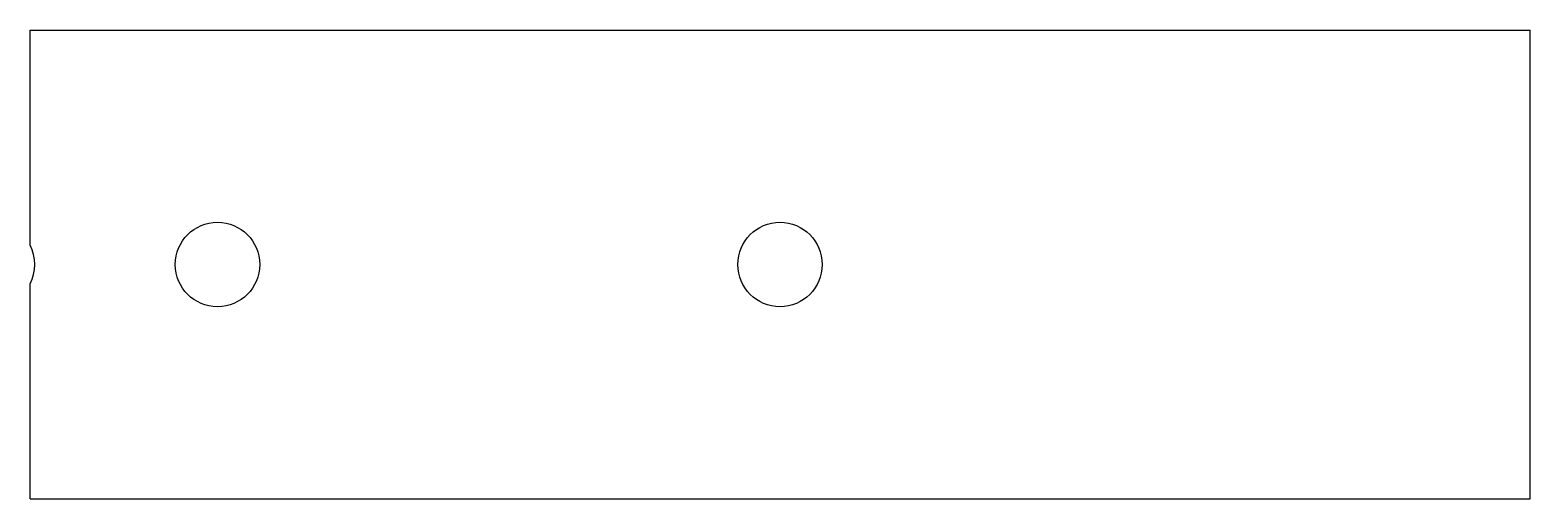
# Model space of a CAD drawing. Header units: millimetres. Extents: x -40 to 40, y -12.5 to 12.5.
import ezdxf

# ---------------------------------------------------------------- set-up
doc = ezdxf.new("R2010")
doc.units = ezdxf.units.MM

msp = doc.modelspace()

# ---------------------------------------------------------------- linework, layer by layer
for p, q in [((-40, 12.5), (40, 12.5)), ((-40, 1.031), (-40, 12.5)), ((40, -12.5), (40, 12.5)), ((-40, -12.5), (-40, -1.031)), ((-40, -12.5), (40, -12.5))]:
    msp.add_line(p, q)
for centre in [(-30, 0), (0, 0)]:
    msp.add_circle(centre, 2.25)
msp.add_arc((-42, 0), 2.25, -27.26604, 27.26604)

doc.saveas('drawing.dxf')
